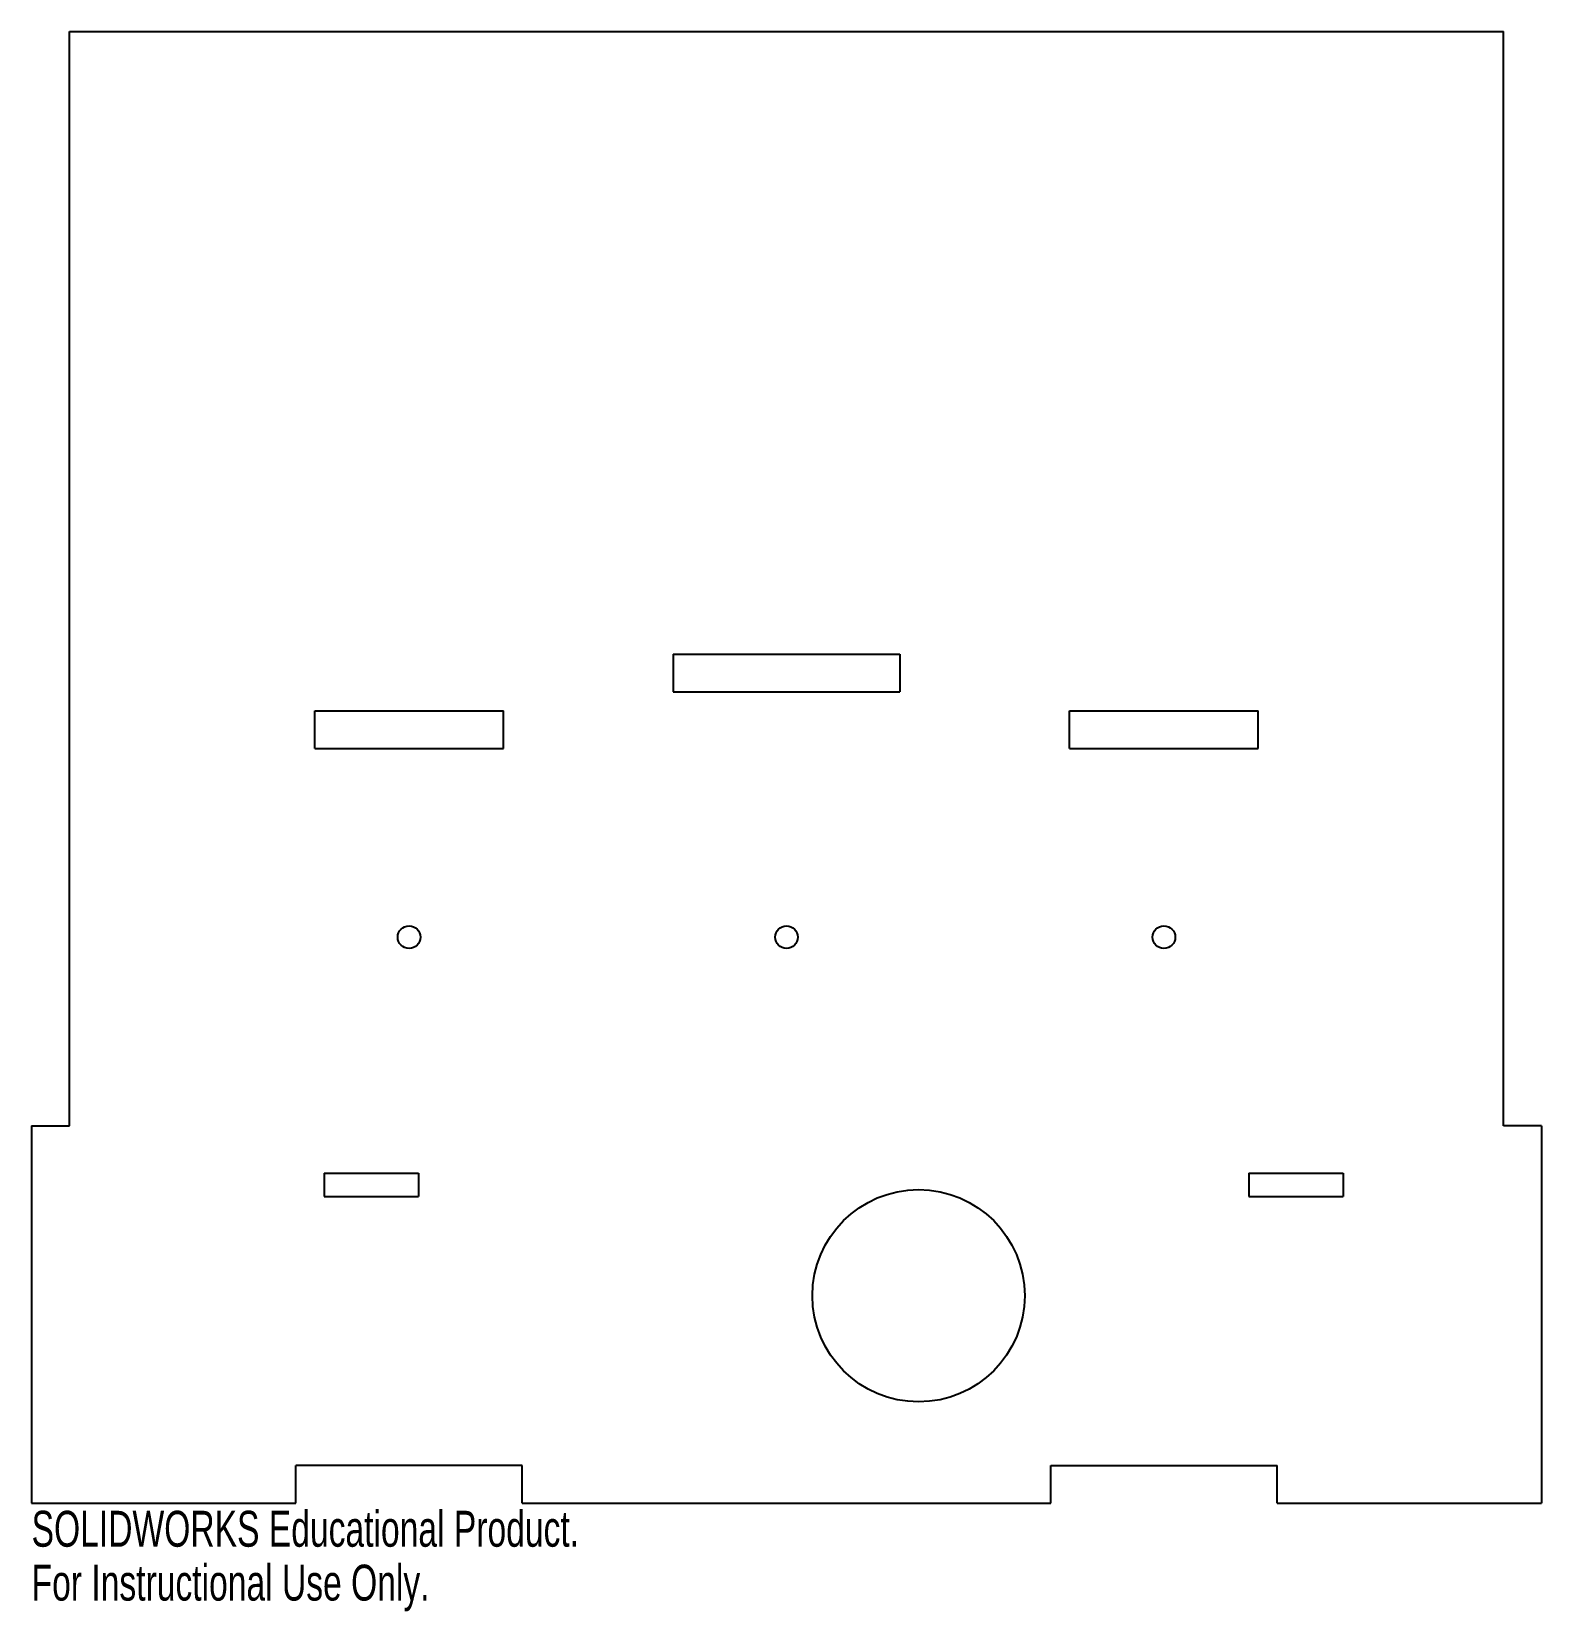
# Model space of a CAD drawing. Header units: inches. Extents: x -4 to 4, y -0.57 to 7.8.
import ezdxf

# ---------------------------------------------------------------- set-up
doc = ezdxf.new("R2010")
doc.units = ezdxf.units.IN
doc.header["$MEASUREMENT"] = 0
doc.styles.add('SLDTEXTSTYLE0', font='TXT', dxfattribs={"width": 0.7})

msp = doc.modelspace()

# ---------------------------------------------------------------- linework, layer by layer
at = {"color": 7, "linetype": 'Continuous', "lineweight": 25}
for p, q in [((-3.8, 2), (-3.8, 7.8)), ((-3.8, 7.8), (3.8, 7.8)), ((3.8, 2), (3.8, 7.8)), ((-0.6, 4.5), (0.6, 4.5)), ((-0.6, 4.5), (-0.6, 4.3)), ((0.6, 4.5), (0.6, 4.3)), ((-0.6, 4.3), (0.6, 4.3)), ((-2.5, 4), (-2.5, 4.2)), ((-2.5, 4.2), (-1.5, 4.2)), ((-1.5, 4), (-1.5, 4.2)), ((1.5, 4), (1.5, 4.2)), ((1.5, 4.2), (2.5, 4.2)), ((2.5, 4), (2.5, 4.2)), ((-2.5, 4), (-1.5, 4)), ((1.5, 4), (2.5, 4)), ((-4, 2), (-3.8, 2)), ((-4, 2), (-4, 0)), ((4, 2), (3.8, 2)), ((4, 2), (4, 0)), ((-2.45, 1.75), (-2.45, 1.625)), ((-2.45, 1.75), (-1.95, 1.75)), ((-1.95, 1.75), (-1.95, 1.625)), ((2.45, 1.75), (2.45, 1.625)), ((2.45, 1.75), (2.95, 1.75)), ((2.95, 1.75), (2.95, 1.625)), ((-2.45, 1.625), (-1.95, 1.625)), ((2.45, 1.625), (2.95, 1.625)), ((-2.6, 0), (-2.6, 0.2)), ((-1.4, 0.2), (-2.6, 0.2)), ((-1.4, 0), (-1.4, 0.2)), ((1.4, 0), (1.4, 0.2)), ((1.4, 0.2), (2.6, 0.2)), ((2.6, 0), (2.6, 0.2)), ((-4, 0), (-2.6, 0)), ((-1.4, 0), (1.4, 0)), ((2.6, 0), (4, 0))]:
    msp.add_line(p, q, dxfattribs=at)
for centre, radius in [((-2, 3), 0.06), ((0, 3), 0.06), ((2, 3), 0.06), ((0.7, 1.1), 0.5625)]:
    msp.add_circle(centre, radius, dxfattribs=at)

# ---------------------------------------------------------------- texts
at = {"color": 7, "linetype": 'Continuous', "char_height": 0.1903, "attachment_point": 1, "style": 'SLDTEXTSTYLE0'}
for s, insert in [('SOLIDWORKS Educational Product.', (-4, -0.0401)), ('For Instructional Use Only.', (-4, -0.3256))]:
    msp.add_mtext(s, dxfattribs=dict(at, insert=insert))

doc.saveas('drawing.dxf')
